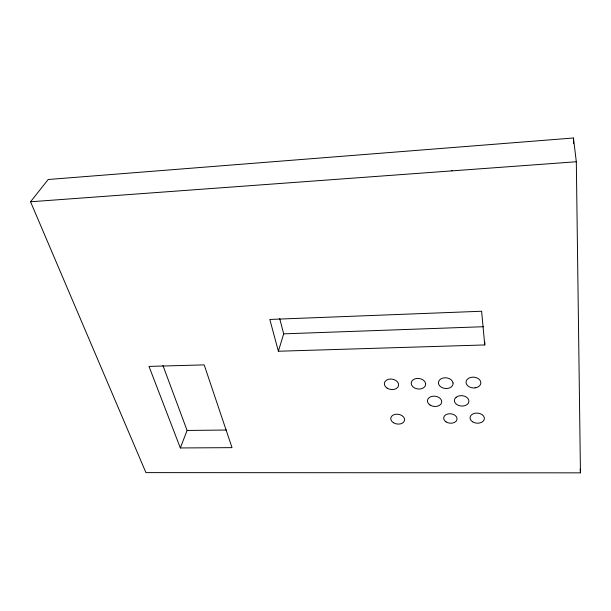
<?xml version="1.0" encoding="UTF-8"?>
<svg xmlns="http://www.w3.org/2000/svg" width="611" height="611" viewBox="0 0 611 611"><rect width="100%" height="100%" fill="white"/><g stroke="black" fill="none" stroke-linecap="round" stroke-linejoin="round"><path stroke-width="0.92" d="M484.752 344.948L481.621 311.243L269.818 319.446L278.379 351.241L484.752 344.948L484.836 342.206M278.379 351.241L283.687 333.85L279.701 318.545M180.337 447.955L148.992 366.409L204.196 364.889L232.02 447.642L180.337 447.955L187.088 430.45L162.908 365.439M30.55 201.775L48.177 179.504L573.454 137.994L576.318 161.755L580.45 472.845L145.93 472.616L30.55 201.775L576.318 161.755M283.687 333.85L483.431 326.717M187.088 430.45L226.521 430.037M451.926 170.484L451.964 170.874M580.144 469.133L580.45 472.845M573.454 137.994L573.538 143.715M425.63 383.593L425.592 384.983A7.271 5.293 7.6 0 1 414.411 387.893A7.271 5.293 7.6 0 1 414.678 378.95A7.271 5.293 7.6 0 1 425.63 383.593M453.041 383.005L452.965 384.403A7.34 5.346 6 0 1 446.45 388.504A7.34 5.346 6 0 1 438.904 384.701L438.469 383.318A7.34 5.346 6 0 1 445.052 377.766A7.34 5.346 6 0 1 453.041 383.005M456.112 397.265L455.096 398.372A7.263 5.201 5.2 0 0 455.737 403.588L457.013 404.642A7.263 5.201 5.2 0 0 467.232 404.451A7.263 5.201 5.2 0 0 466.33 397.066A7.263 5.201 5.2 0 0 456.112 397.265M475.114 387.87L473.204 387.939A7.416 5.4 4.3 0 1 466.04 382.578A7.416 5.4 4.3 0 1 472.402 377.155A7.416 5.4 4.3 0 1 480.658 381.585L480.842 382.998A7.416 5.4 4.3 0 1 475.114 387.87M393.408 422.713A6.988 4.911 8.9 0 0 404.558 420.376A6.988 4.911 8.9 0 0 395.073 414.365A6.988 4.911 8.9 0 0 393.408 422.713M387.099 388.13A7.202 5.232 9.3 0 0 398.571 385.549A7.202 5.232 9.3 0 0 388.772 379.225A7.202 5.232 9.3 0 0 387.099 388.13M430.045 405.047A7.195 5.148 6.8 0 0 441.661 402.565A7.195 5.148 6.8 0 0 432.069 396.333A7.195 5.148 6.8 0 0 430.045 405.047M446.053 421.888A6.721 4.728 6 0 0 456.952 419.65A6.721 4.728 6 0 0 448.054 413.907A6.721 4.728 6 0 0 446.053 421.888M472.494 421.773A7.195 5.064 4.6 0 0 484.263 419.383A7.195 5.064 4.6 0 0 474.869 413.25A7.195 5.064 4.6 0 0 472.494 421.773"/></g></svg>
